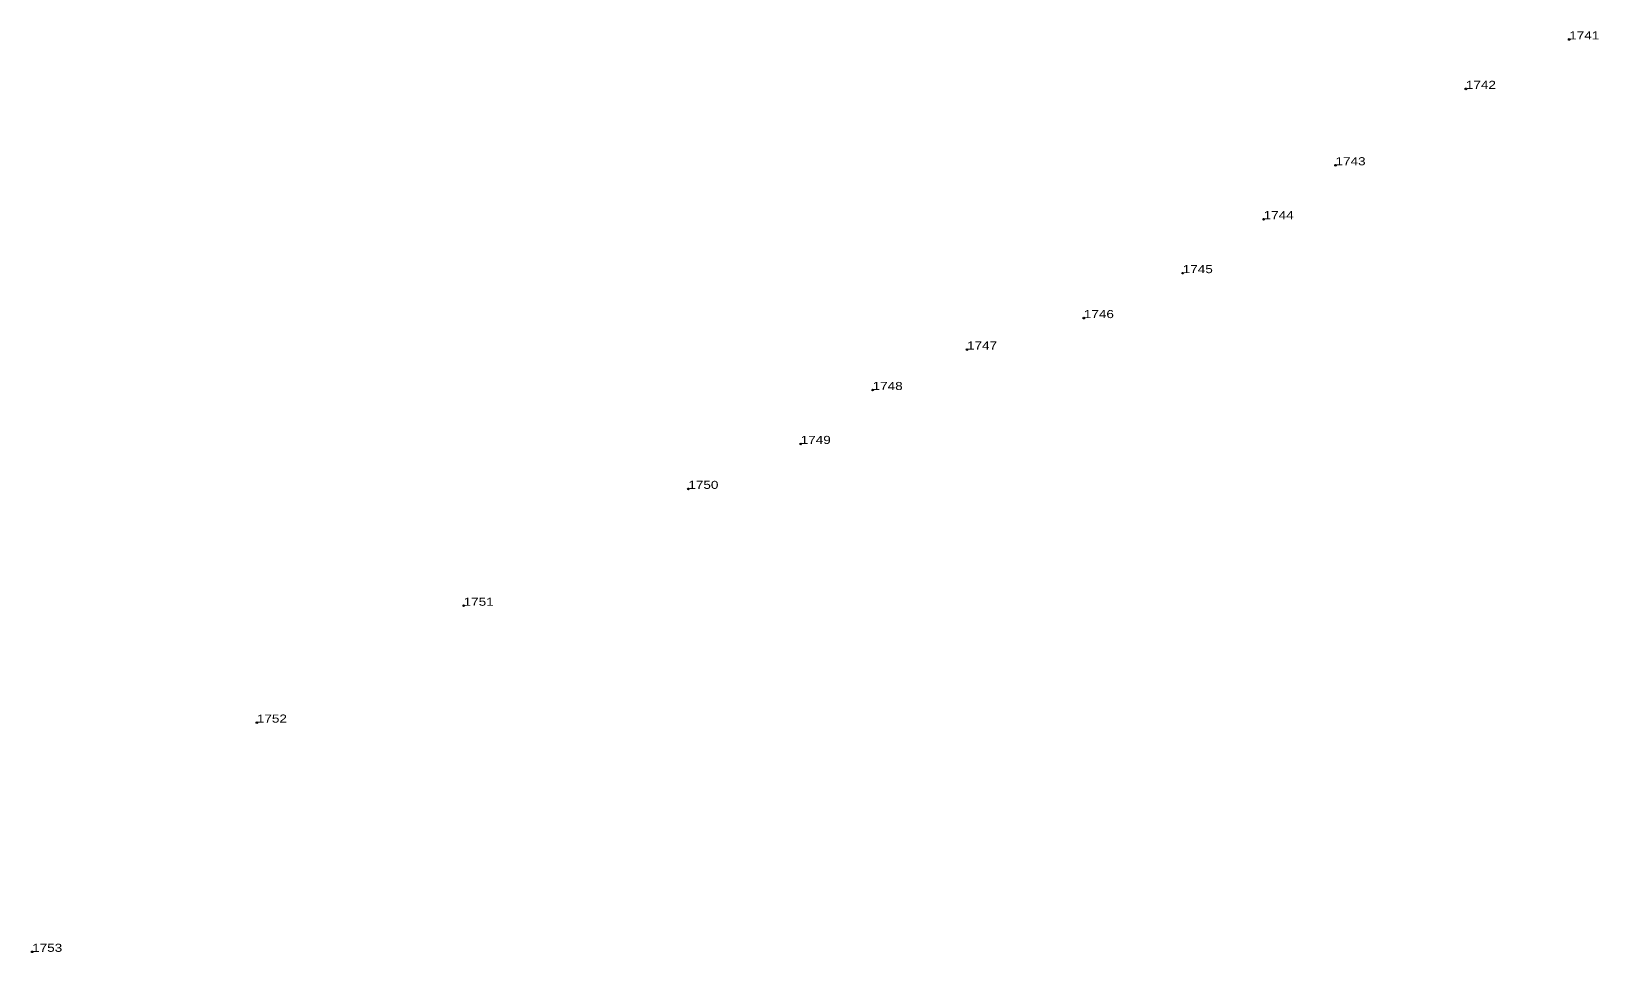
# Model space of a CAD drawing. Header units: metres. Extents: x 548921 to 554905, y 1816774 to 1820360.
# Drawn here: x 549307.8 to 549656.5, y 1817991.8 to 1818196.8 of the extents above; entities that cross this region are included whole.
import ezdxf

# ---------------------------------------------------------------- set-up
doc = ezdxf.new("R2010")
doc.units = ezdxf.units.M
doc.header["$LTSCALE"] = 0.72
doc.header["$PDMODE"] = 32
doc.header["$PDSIZE"] = 0.36
doc.layers.add('12', color=7, linetype='Continuous')
doc.layers.add('7', color=7, linetype='Continuous')

msp = doc.modelspace()

# ---------------------------------------------------------------- linework, layer by layer
at = {"layer": '7'}
for p in [(549650, 1818195), (549627, 1818184), (549598, 1818167), (549582, 1818155), (549564, 1818143), (549542, 1818133), (549516, 1818126), (549495, 1818117), (549479, 1818105), (549454, 1818095), (549404, 1818069), (549358, 1818043), (549308, 1817992)]:
    msp.add_point(p, dxfattribs=at)

# ---------------------------------------------------------------- texts
at = {"layer": '12', "width": 1.25}
for s, p in [('1741', (549650, 1818195)), ('1742', (549627, 1818184)), ('1743', (549598, 1818167)), ('1744', (549582, 1818155)), ('1745', (549564, 1818143)), ('1746', (549542, 1818133)), ('1747', (549516, 1818126)), ('1748', (549495, 1818117)), ('1749', (549479, 1818105)), ('1750', (549454, 1818095)), ('1751', (549404, 1818069)), ('1752', (549358, 1818043)), ('1753', (549308, 1817992))]:
    msp.add_text(s, height=1.8, dxfattribs=at).set_placement(p)

doc.saveas('drawing.dxf')
